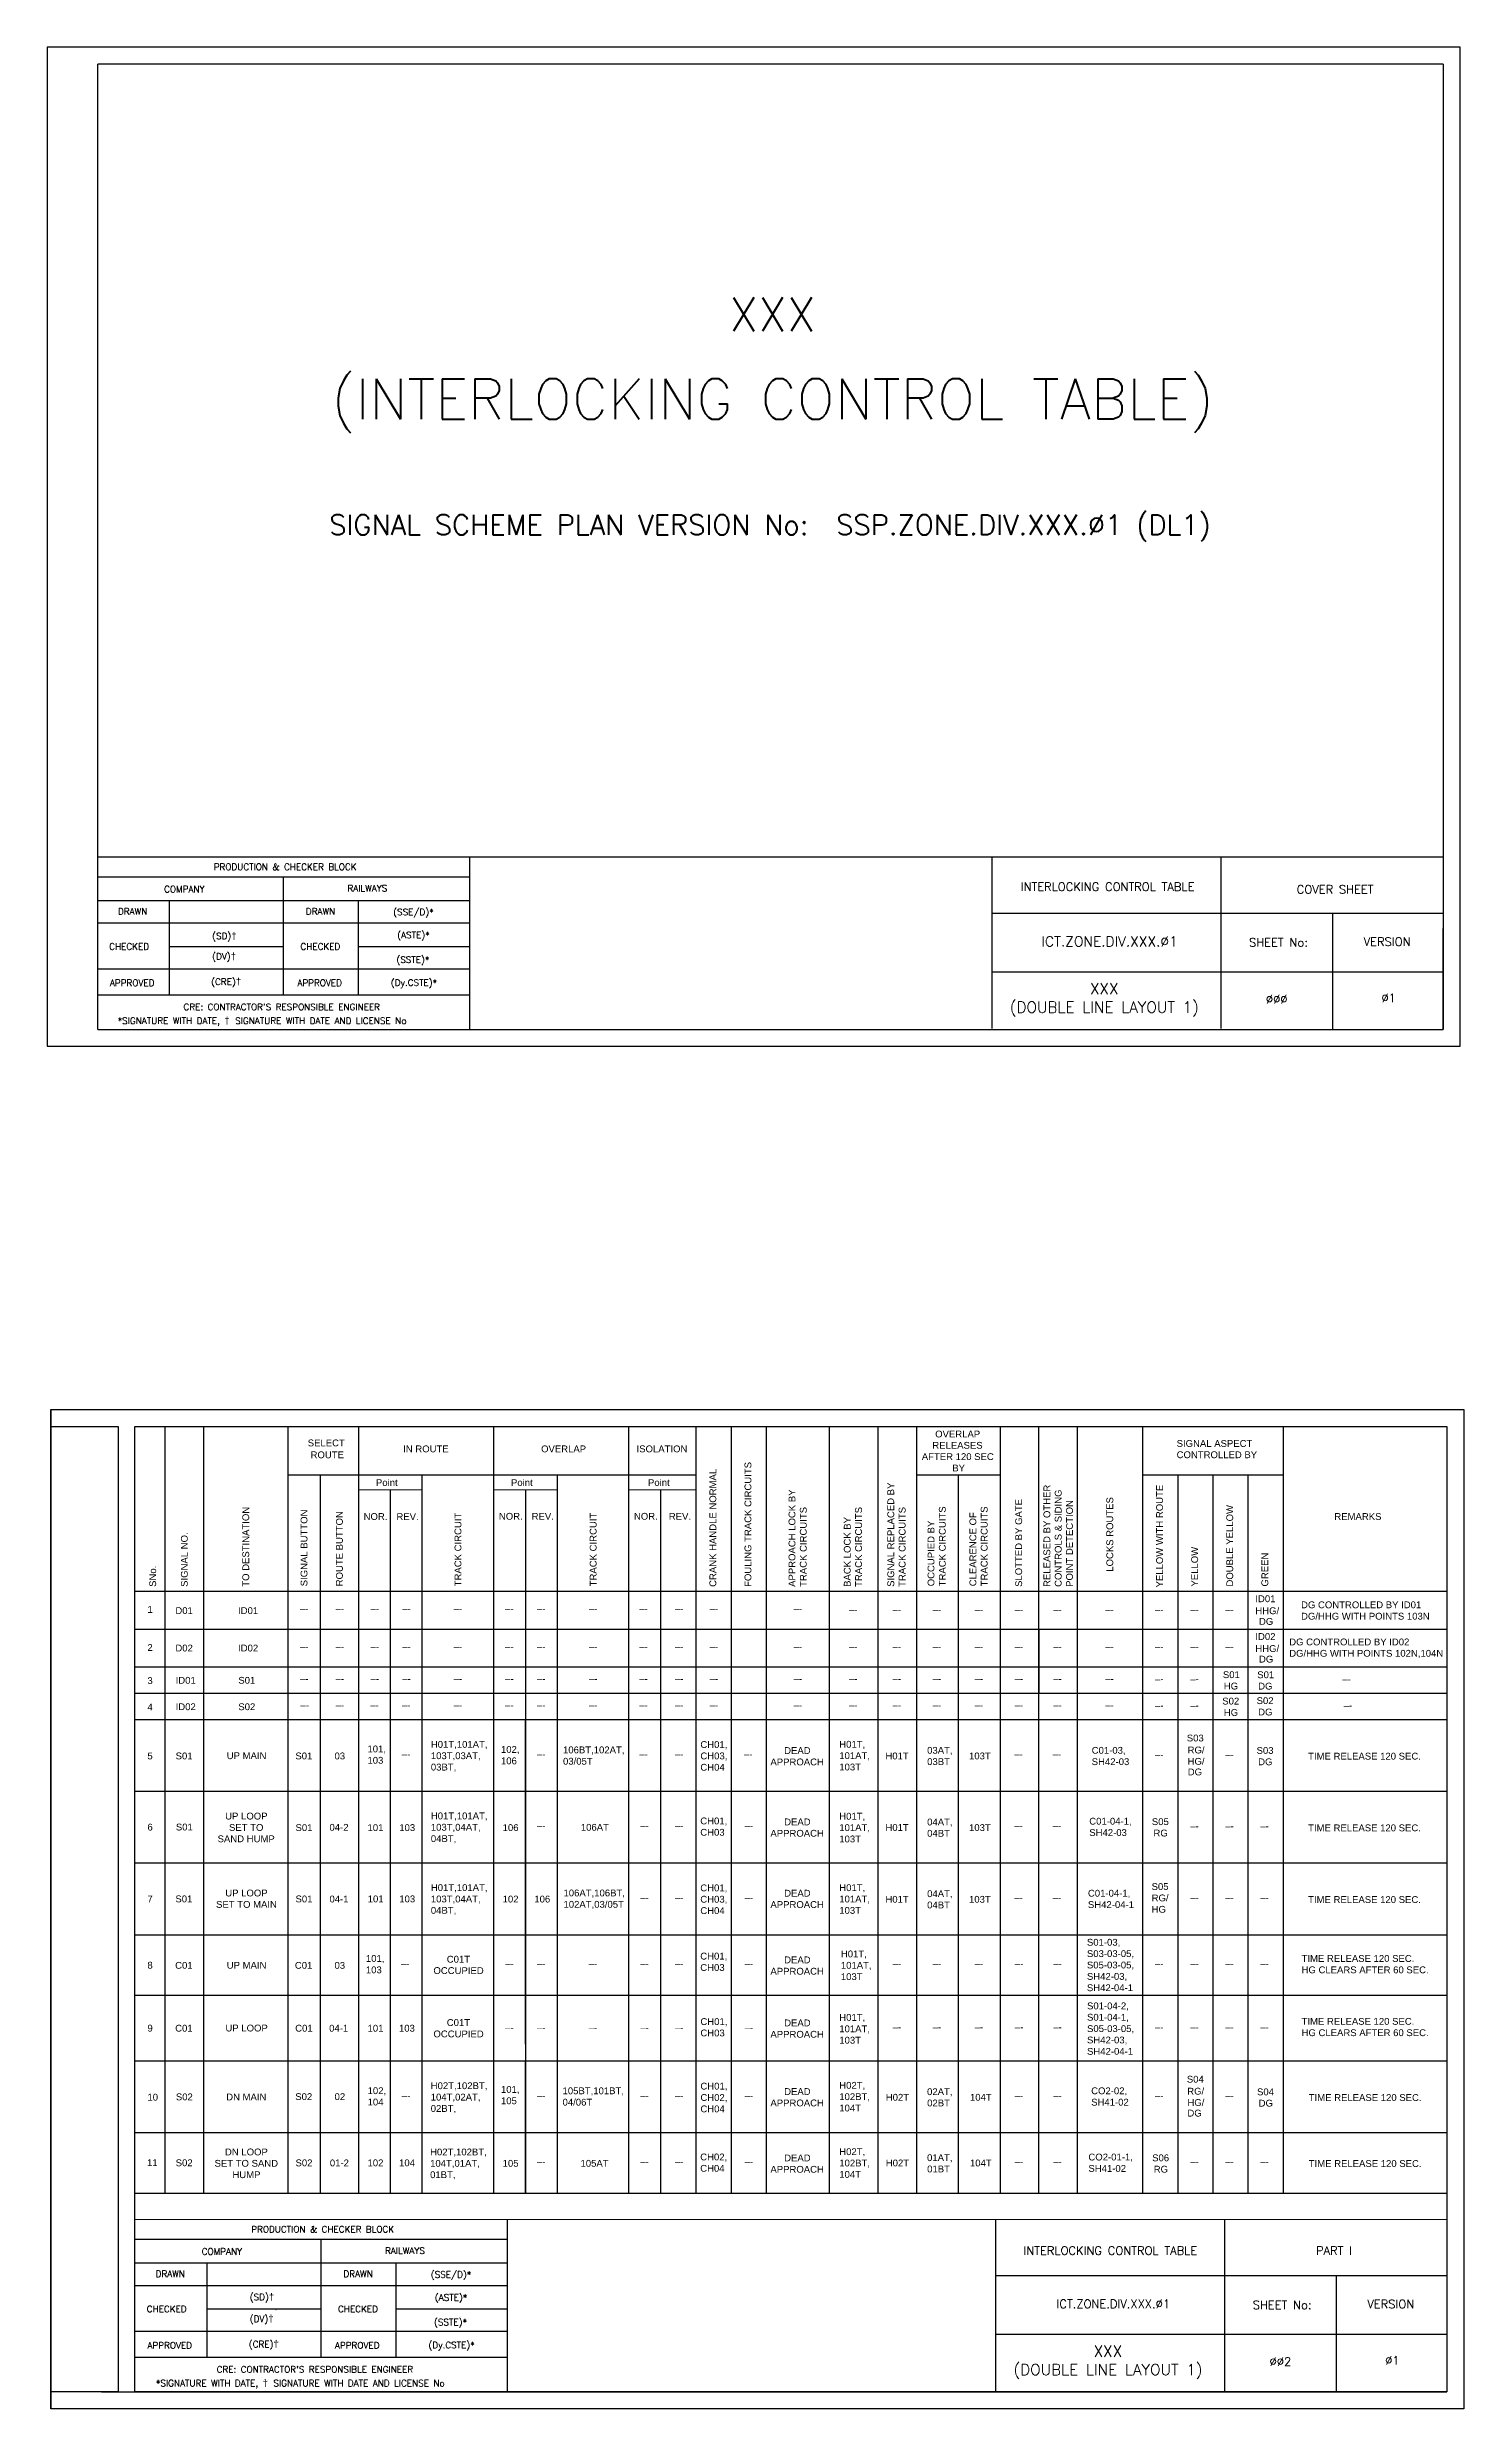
# Model space of a CAD drawing. Header units: inches. Extents: x -19 to 1644, y 43 to 745.
# Drawn here: x 321 to 742, y 43 to 745 of the extents above; entities that cross this region are included whole.
import ezdxf
from ezdxf.enums import TextEntityAlignment as Align

# ---------------------------------------------------------------- set-up
doc = ezdxf.new("R2010")
doc.units = ezdxf.units.IN
doc.header["$MEASUREMENT"] = 0
doc.layers.add('PDF_Geometry', color=7, linetype='Continuous')
doc.layers.add('PDF_Text', color=7, linetype='Continuous')
doc.styles.add('PDF Arial', font='arial.ttf')
doc.styles.add('ROMANS', font='romans.shx', dxfattribs={"height": 2})

# ---------------------------------------------------------------- blocks, each defined once
blk = doc.blocks.new('A$C1B685902')
at = {"color": 7}
blk.add_line((0, 297), (0, 0), dxfattribs=at)
for points in [[(0, 297), (420, 297), (420, 0), (0, 0)], [(25, 292), (415, 292), (415, 5), (25, 5)]]:
    blk.add_lwpolyline(points, close=True, dxfattribs=at)
blk.add_lwpolyline([(0, 292), (20, 292), (20, 5), (0, 5)], dxfattribs=at)

msp = doc.modelspace()

# ---------------------------------------------------------------- linework, layer by layer
at = {"lineweight": -2}
for p, q in [((741.31, 744.86), (321.31, 744.86)), ((321.31, 744.86), (321.31, 447.86)), ((741.31, 447.86), (741.31, 744.86)), ((336.31, 452.86), (336.31, 739.86)), ((736.31, 739.86), (736.31, 452.86)), ((602.17, 453.15), (602.17, 504.21)), ((602.17, 487.48), (736.13, 487.48)), ((602.17, 470.03), (736.31, 470.03)), ((321.31, 447.86), (741.31, 447.86)), ((603.26, 47.85), (603.26, 99.19)), ((603.26, 82.47), (737.22, 82.47)), ((603.26, 65.02), (737.4, 65.02))]:
    msp.add_line(p, q, dxfattribs=at)
at = {"linetype": 'Continuous', "lineweight": -2}
for p, q in [((736.31, 739.86), (336.31, 739.86)), ((670.25, 453.15), (670.25, 504.21)), ((736.31, 452.86), (736.31, 482.86)), ((336.31, 452.86), (618.31, 452.86)), ((336.31, 452.86), (736.31, 452.86)), ((671.34, 47.85), (671.34, 99.18)), ((337.4, 47.85), (619.4, 47.85)), ((337.4, 47.85), (737.4, 47.85))]:
    msp.add_line(p, q, dxfattribs=at)
for p, q in [((336.31, 504.21), (736.31, 504.21)), ((446.85, 504.21), (446.85, 452.86)), ((369.49, 498.15), (336.24, 498.15)), ((446.85, 498.15), (369.49, 498.15)), ((391.45, 498.15), (391.45, 463.06)), ((369.49, 491.11), (336.24, 491.11)), ((369.49, 484.44), (336.24, 484.44)), ((357.69, 463.06), (357.69, 491.11)), ((446.85, 491.1), (369.49, 491.11)), ((446.85, 484.44), (369.49, 484.44)), ((413.89, 463.05), (413.89, 491.11)), ((703.35, 487.48), (703.35, 452.86)), ((391.45, 477.46), (357.69, 477.47)), ((446.85, 477.46), (413.89, 477.46)), ((369.49, 470.8), (336.24, 470.8)), ((446.85, 470.79), (369.49, 470.8)), ((378.15, 477.32), (378.15, 477.32)), ((369.49, 463.06), (336.24, 463.06)), ((446.85, 463.05), (369.49, 463.06)), ((356.31, 334.84), (356.31, 106.88)), ((367.75, 334.84), (367.75, 106.88)), ((392.84, 334.84), (392.84, 106.88)), ((413.85, 334.84), (413.85, 106.88)), ((454, 334.84), (454, 106.88)), ((494.15, 334.84), (494.15, 106.88)), ((514.15, 334.84), (514.15, 106.88)), ((524.58, 334.84), (524.58, 106.88)), ((535.02, 334.84), (535.02, 106.88)), ((553.77, 334.84), (553.77, 106.88)), ((568.23, 334.84), (568.23, 106.88)), ((579.67, 334.84), (579.67, 106.88)), ((604.57, 334.84), (604.57, 106.88)), ((616.01, 334.84), (616.01, 106.88)), ((627.45, 334.84), (627.45, 106.88)), ((646.94, 334.77), (646.94, 106.88)), ((688.68, 334.77), (688.68, 106.88)), ((514.15, 320.33), (393.05, 320.33)), ((402.41, 320.4), (402.41, 106.88)), ((423.27, 316.05), (423.27, 106.88)), ((432.7, 320.33), (432.7, 106.88)), ((463.49, 315.98), (463.49, 106.88)), ((472.85, 320.4), (472.85, 106.88)), ((503.57, 315.98), (503.57, 106.88)), ((604.57, 320.33), (579.67, 320.33)), ((592.12, 320.4), (592.12, 106.88)), ((688.68, 320.33), (646.94, 320.33)), ((657.37, 320.26), (657.37, 106.88)), ((667.81, 320.26), (667.81, 106.88)), ((678.24, 320.26), (678.24, 106.88)), ((737.4, 285.76), (347.4, 285.76)), ((737.4, 274.54), (347.4, 274.54)), ((737.4, 263.32), (347.4, 263.32)), ((737.4, 255.46), (347.4, 255.46)), ((737.4, 247.61), (347.4, 247.61)), ((737.4, 226.3), (347.4, 226.3)), ((737.4, 204.99), (347.4, 204.99)), ((737.4, 183.68), (347.4, 183.68)), ((737.4, 165.73), (347.4, 165.73)), ((737.4, 146.14), (347.4, 146.14)), ((737.4, 124.83), (347.4, 124.83)), ((737.4, 106.88), (347.4, 106.88)), ((347.42, 99.11), (737.4, 99.19)), ((458.02, 99.19), (458.02, 47.85)), ((380.66, 93.14), (347.41, 93.14)), ((458.02, 93.13), (380.66, 93.14)), ((402.62, 93.14), (402.62, 58.04)), ((380.66, 86.1), (347.41, 86.1)), ((368.85, 58.04), (368.85, 86.1)), ((458.02, 86.09), (380.66, 86.1)), ((425.06, 58.04), (425.06, 86.09)), ((380.66, 79.43), (347.41, 79.43)), ((458.02, 79.42), (380.66, 79.43)), ((704.45, 82.47), (704.45, 47.85)), ((402.62, 72.45), (368.85, 72.45)), ((389.32, 72.3), (389.31, 72.3)), ((458.02, 72.45), (425.06, 72.45)), ((380.66, 65.78), (347.41, 65.79)), ((458.02, 65.78), (380.66, 65.78)), ((380.66, 58.04), (347.41, 58.04)), ((458.02, 58.04), (380.66, 58.04))]:
    msp.add_line(p, q)
at = {"layer": 'PDF_Geometry', "lineweight": 15}
for points in [[(367.75, 106.88), (367.75, 334.91)], [(392.84, 106.88), (392.84, 334.91)], [(604.57, 320.4), (604.57, 334.84)], [(616.01, 320.4), (616.01, 334.84)], [(627.45, 320.4), (627.45, 334.84)], [(646.94, 320.33), (646.94, 334.77)], [(393.05, 320.33), (413.92, 320.33)], [(413.92, 320.33), (514.22, 320.33)], [(413.92, 315.98), (432.77, 315.98)], [(423.27, 285.83), (423.27, 316.05)], [(454.07, 315.98), (472.92, 315.98)], [(494.22, 315.98), (514.22, 315.98)], [(579.74, 320.33), (604.64, 320.33)], [(604.57, 316.05), (604.57, 320.4)], [(604.57, 285.83), (604.57, 316.05)], [(616.01, 316.05), (616.01, 320.4)], [(616.01, 285.83), (616.01, 316.05)], [(627.45, 316.05), (627.45, 320.4)], [(627.45, 285.83), (627.45, 316.05)], [(646.94, 315.98), (646.94, 320.33)], [(646.94, 285.76), (646.94, 315.98)], [(657.37, 315.98), (657.37, 320.33)], [(657.37, 285.76), (657.37, 315.98)], [(667.81, 315.98), (667.81, 320.33)], [(667.81, 285.76), (667.81, 315.98)], [(678.24, 315.98), (678.24, 320.33)], [(678.24, 285.76), (678.24, 315.98)], [(514.15, 106.88), (514.15, 285.76)], [(524.58, 106.88), (524.58, 285.76)], [(604.57, 274.61), (604.57, 285.69)], [(616.01, 274.61), (616.01, 285.69)], [(627.45, 274.61), (627.45, 285.69)], [(646.94, 274.54), (646.94, 285.62)], [(604.71, 263.39), (604.71, 274.47)], [(616.15, 263.39), (616.15, 274.47)], [(627.45, 263.39), (627.45, 274.47)], [(646.94, 263.32), (646.94, 274.4)], [(604.71, 255.54), (604.71, 263.25)], [(616.15, 255.54), (616.15, 263.25)], [(627.45, 255.54), (627.45, 263.25)], [(646.94, 255.46), (646.94, 263.18)], [(604.57, 247.68), (604.57, 255.39)], [(616.01, 247.68), (616.01, 255.39)], [(627.45, 247.68), (627.45, 255.39)], [(646.94, 247.61), (646.94, 255.32)], [(402.41, 226.37), (402.41, 247.54)], [(413.85, 226.37), (413.85, 247.54)], [(423.27, 226.37), (423.27, 247.54)], [(432.7, 226.37), (432.7, 247.54)], [(454, 226.37), (454, 247.54)], [(463.42, 226.37), (463.42, 247.54)], [(472.85, 226.37), (472.85, 247.54)], [(494.15, 226.37), (494.15, 247.54)], [(503.57, 226.37), (503.57, 247.54)], [(535.02, 226.37), (535.02, 247.54)], [(553.77, 226.37), (553.77, 247.54)], [(568.23, 226.37), (568.23, 247.54)], [(579.67, 226.37), (579.67, 247.54)], [(592.12, 226.37), (592.12, 247.54)], [(604.57, 226.37), (604.57, 247.54)], [(616.01, 226.37), (616.01, 247.54)], [(627.45, 226.37), (627.45, 247.54)], [(646.94, 226.3), (646.94, 247.47)], [(423.27, 205.06), (423.27, 226.23)], [(432.7, 205.06), (432.7, 226.23)], [(454, 205.06), (454, 226.23)], [(463.42, 205.06), (463.42, 226.23)], [(472.85, 205.06), (472.85, 226.23)], [(494.15, 205.06), (494.15, 226.23)], [(503.57, 205.06), (503.57, 226.23)], [(535.02, 205.06), (535.02, 226.23)], [(553.77, 205.06), (553.77, 226.23)], [(568.23, 205.06), (568.23, 226.23)], [(579.67, 205.06), (579.67, 226.23)], [(592.12, 205.06), (592.12, 226.23)], [(604.57, 205.06), (604.57, 226.23)], [(616.01, 205.06), (616.01, 226.23)], [(627.45, 205.06), (627.45, 226.23)], [(646.94, 204.99), (646.94, 226.16)], [(423.27, 183.75), (423.27, 204.92)], [(432.7, 183.75), (432.7, 204.92)], [(454, 183.75), (454, 204.92)], [(463.42, 183.75), (463.42, 204.92)], [(472.85, 183.75), (472.85, 204.92)], [(494.15, 183.75), (494.15, 204.92)], [(503.57, 183.75), (503.57, 204.92)], [(535.02, 183.75), (535.02, 204.92)], [(553.77, 183.75), (553.77, 204.92)], [(568.23, 183.75), (568.23, 204.92)], [(579.67, 183.75), (579.67, 204.92)], [(592.12, 183.75), (592.12, 204.92)], [(604.57, 183.75), (604.57, 204.92)], [(616.01, 183.75), (616.01, 204.92)], [(627.45, 183.75), (627.45, 204.92)], [(646.94, 183.68), (646.94, 204.85)], [(678.24, 183.68), (678.24, 204.85)], [(423.27, 165.81), (423.27, 183.61)], [(432.7, 165.81), (432.7, 183.61)], [(454, 165.81), (454, 183.61)], [(463.42, 165.81), (463.42, 183.61)], [(472.85, 165.81), (472.85, 183.61)], [(494.15, 165.81), (494.15, 183.61)], [(503.57, 165.81), (503.57, 183.61)], [(535.02, 165.81), (535.02, 183.61)], [(553.77, 165.81), (553.77, 183.61)], [(579.67, 165.81), (579.67, 183.61)], [(592.12, 165.81), (592.12, 183.61)], [(604.57, 165.81), (604.57, 183.61)], [(616.01, 165.81), (616.01, 183.61)], [(627.45, 165.81), (627.45, 183.61)], [(646.94, 165.73), (646.94, 183.54)], [(423.27, 151.22), (423.27, 165.66)], [(432.7, 151.22), (432.7, 165.66)], [(454, 151.22), (454, 165.66)], [(463.42, 151.22), (463.42, 165.66)], [(472.85, 151.22), (472.85, 165.66)], [(494.15, 151.22), (494.15, 165.66)], [(503.57, 151.22), (503.57, 165.66)], [(535.02, 151.22), (535.02, 165.66)], [(553.77, 151.22), (553.77, 165.66)], [(568.23, 151.22), (568.23, 165.66)], [(579.67, 151.22), (579.67, 165.66)], [(592.12, 151.22), (592.12, 165.66)], [(604.57, 151.22), (604.57, 165.66)], [(616.01, 151.22), (616.01, 165.66)], [(627.45, 151.22), (627.45, 165.66)], [(646.94, 151.15), (646.94, 165.59)], [(423.27, 124.9), (423.27, 146.06)], [(432.7, 124.9), (432.7, 146.06)], [(454, 124.9), (454, 146.06)], [(463.42, 124.9), (463.42, 146.06)], [(472.85, 124.9), (472.85, 146.06)], [(494.15, 124.9), (494.15, 146.06)], [(503.57, 124.9), (503.57, 146.06)], [(535.02, 124.9), (535.02, 146.06)], [(553.77, 124.9), (553.77, 146.06)], [(568.23, 124.9), (568.23, 146.06)], [(579.67, 124.9), (579.67, 146.06)], [(592.12, 124.9), (592.12, 146.06)], [(604.57, 124.9), (604.57, 146.06)], [(616.01, 124.9), (616.01, 146.06)], [(627.45, 124.9), (627.45, 146.06)], [(646.94, 124.83), (646.94, 145.99)], [(423.27, 106.95), (423.27, 124.76)], [(432.7, 106.95), (432.7, 124.76)], [(454, 106.95), (454, 124.76)], [(463.42, 106.95), (463.42, 124.76)], [(472.85, 106.95), (472.85, 124.76)], [(494.15, 106.95), (494.15, 124.76)], [(503.57, 106.95), (503.57, 124.76)], [(535.02, 106.95), (535.02, 124.76)], [(553.77, 106.95), (553.77, 124.76)], [(568.23, 106.95), (568.23, 124.76)], [(579.67, 106.95), (579.67, 124.76)], [(592.12, 106.95), (592.12, 124.76)], [(604.57, 106.95), (604.57, 124.76)], [(616.01, 106.95), (616.01, 124.76)], [(627.45, 106.95), (627.45, 124.76)], [(646.94, 106.88), (646.94, 124.68)]]:
    msp.add_lwpolyline(points, dxfattribs=at)

# ---------------------------------------------------------------- block references
msp.add_blockref('A$C1B685902', (322.4, 42.85))

# ---------------------------------------------------------------- texts
at = {"style": 'ROMANS'}
for s, height, p in [('XXX', 10, (536.91, 665.43)), ('(INTERLOCKING CONTROL TABLE)', 12, (536.91, 640.27)), ('SIGNAL SCHEME PLAN VERSION No:  SSP.ZONE.DIV.XXX.Ø1 (DL1)', 6, (536.14, 602.88)), ('PRODUCTION & CHECKER BLOCK', 1.92, (392.03, 501.21)), ('COMPANY', 1.92, (362.06, 494.59)), ('RAILWAYS', 1.92, (416.48, 494.85)), ('DRAWN', 1.92, (346.71, 487.97)), ('DRAWN', 1.92, (402.56, 487.97)), ('(SSE/D)*', 1.92, (430.18, 487.77)), ('CHECKED', 1.92, (345.66, 477.52)), ('CHECKED', 1.92, (402.52, 477.52)), ('(ASTE)*', 1.92, (430.18, 480.94)), ('(SSTE)*', 1.92, (430.01, 473.62)), ('APPROVED', 1.92, (346.56, 466.72)), ('APPROVED', 1.92, (402.3, 466.72)), ('(Dy.CSTE)*', 1.92, (430.34, 466.79)), ("CRE: CONTRACTOR'S RESPONSIBLE ENGINEER", 1.92, (391.03, 459.56)), ('PRODUCTION & CHECKER BLOCK', 1.92, (403.2, 96.2)), ('COMPANY', 1.92, (373.23, 89.58)), ('RAILWAYS', 1.92, (427.65, 89.84)), ('DRAWN', 1.92, (357.88, 82.96)), ('DRAWN', 1.92, (413.73, 82.96)), ('(SSE/D)*', 1.92, (441.35, 82.75)), ('(ASTE)*', 1.92, (441.35, 75.93)), ('CHECKED', 1.92, (356.83, 72.5)), ('CHECKED', 1.92, (413.69, 72.5)), ('(SSTE)*', 1.92, (441.18, 68.6)), ('APPROVED', 1.92, (357.73, 61.7)), ('APPROVED', 1.92, (413.46, 61.7)), ('(Dy.CSTE)*', 1.92, (441.51, 61.78)), ("CRE: CONTRACTOR'S RESPONSIBLE ENGINEER", 1.92, (400.88, 54.55))]:
    msp.add_text(s, height=height, dxfattribs=at).set_placement(p, align=Align.MIDDLE_CENTER)
at = {"lineweight": -2, "style": 'ROMANS'}
for s, height, p in [('INTERLOCKING CONTROL TABLE', 2.5, (636.51, 495.29)), ('COVER SHEET', 2.5, (704.16, 494.51)), ('ICT.ZONE.DIV.XXX.Ø1', 3, (637.13, 479.05)), ('SHEET No:', 2.5, (687.31, 478.74)), ('VERSION', 2.5, (719.61, 478.97)), ('Ø1', 2.5, (720.07, 462.26)), ('ØØØ ', 2.5, (687.65, 461.88)), ('INTERLOCKING CONTROL TABLE', 2.5, (637.33, 89.87)), ('PART I', 2.5, (703.83, 89.87)), ('ICT.ZONE.DIV.XXX.Ø1', 2.5, (638.22, 74.03)), ('SHEET No:', 2.5, (688.4, 73.73)), ('VERSION', 2.5, (720.7, 73.96)), ('ØØ2 ', 2.5, (688.74, 56.87)), ('Ø1', 2.5, (721.17, 57.24))]:
    msp.add_text(s, height=height, dxfattribs=at).set_placement(p, align=Align.MIDDLE_CENTER)
at = {"char_height": 1.92, "attachment_point": 1, "style": 'ROMANS'}
for s, width, insert in [('(SD){\\fArial|b0|i0|c0|p34;\\H1.08333x;†}', 8.1172, (370.34, 481.77)), ('(DV){\\fArial|b0|i0|c0|p34;\\H1.08333x;†}', 8.1172, (370.34, 475.72)), ('(CRE){\\fArial|b0|i0|c0|p34;\\H1.08333x;†}', 8.1172, (370.05, 468.18)), ('\\pi-5.76,l9.6,t9.6;*SIGNATURE WITH DATE, {\\fArial|b0|i0|c0|p34;\\H1.08333x;†  }SIGNATURE WITH DATE AND LICENSE No', 115.6915, (338.43, 456.58)), ('(SD){\\fArial|b0|i0|c0|p34;\\H1.08333x;†}', 8.1172, (381.51, 77.17)), ('(DV){\\fArial|b0|i0|c0|p34;\\H1.08333x;†}', 8.1172, (381.51, 70.7)), ('(CRE){\\fArial|b0|i0|c0|p34;\\H1.08333x;†}', 8.1172, (381.22, 63.17)), ('\\pi-5.76,l9.6,t9.6;*SIGNATURE WITH DATE, {\\fArial|b0|i0|c0|p34;\\H1.08333x;†  }SIGNATURE WITH DATE AND LICENSE No', 104.6362, (349.8, 51.56))]:
    msp.add_mtext_dynamic_manual_height_columns(s, width=width, gutter_width=12.5, heights=[0], dxfattribs=dict(at, insert=insert))
at = {"char_height": 3.3, "width": 68.7221, "attachment_point": 2, "style": 'ROMANS'}
for insert in [(635.54, 466.64), (636.63, 61.63)]:
    msp.add_mtext('XXX\\P(DOUBLE LINE LAYOUT 1)', dxfattribs=dict(at, insert=insert))
at = {"layer": 'PDF_Text', "attachment_point": 7, "style": 'PDF Arial'}
for s, insert, char_height in [('SELECT', (398.75, 328.92), 2.027), ('RELEASES', (584.42, 328.21), 2.027), ('OVERLAP', (585.27, 331.57), 2.027), ('SIGNAL ASPECT', (657.05, 328.76), 2.0273), ('ROUTE', (399.6, 325.38), 2.027), ('IN ROUTE', (427.12, 327.15), 2.027), ('OVERLAP', (468.12, 327.15), 2.027), ('ISOLATION', (496.5, 327.15), 2.027), ('AFTER 120 SEC', (581.29, 324.84), 2.0273), ('BY', (590.36, 321.48), 2.027), ('CONTROLLED BY', (657.05, 325.4), 2.0273), ('Point', (419.03, 317.12), 2.027), ('Point', (459.17, 317.12), 2.027), ('Point', (499.9, 317.12), 2.027), ('NOR.', (415.36, 307.04), 2.027), ('REV.', (425.12, 307.04), 2.027), ('NOR.', (455.58, 307.11), 2.027), ('REV.', (465.31, 307.11), 2.027), ('NOR.', (495.72, 307.11), 2.027), ('REV.', (506.09, 307.11), 2.027), ('REMARKS', (703.93, 307.04), 2.027), ('1', (351.1, 279.44), 2.03), ('D01', (359.41, 279.07), 2.027), ('ID01', (378.04, 279.07), 2.027), ('HHG/', (680.45, 279.02), 2.027), ('ID01', (680.45, 282.59), 2.027), ('DG CONTROLLED BY ID01\\PDG/HHG WITH POINTS 103N', (694.04, 277.41), 2.0273), ('–-', (396.42, 279.61), 2.027), ('–-', (407.01, 279.61), 2.027), ('–-', (417.42, 279.61), 2.027), ('–-', (426.85, 279.61), 2.027), ('–-', (442.13, 279.61), 2.027), ('–-', (457.44, 279.61), 2.027), ('–-', (466.86, 279.61), 2.027), ('–-', (482.35, 279.61), 2.027), ('–-', (497.35, 279.61), 2.027), ('–-', (507.93, 279.61), 2.027), ('–-', (518.26, 279.61), 2.027), ('–-', (543.22, 279.61), 2.027), ('–-', (559.64, 279.39), 2.027), ('–-', (572.59, 279.39), 2.027), ('–-', (584.53, 279.39), 2.027), ('–-', (596.98, 279.39), 2.027), ('–-', (608.92, 279.39), 2.027), ('–-', (620.37, 279.39), 2.027), ('–-', (635.83, 279.39), 2.027), ('–-', (650.65, 279.32), 2.027), ('–-', (661.09, 279.32), 2.027), ('–-', (671.52, 279.32), 2.027), ('DG', (681.53, 275.86), 2.027), ('2', (351.1, 268.14), 2.03), ('D02', (359.41, 267.94), 2.027), ('ID02', (378.04, 267.94), 2.027), ('–-', (396.42, 268.39), 2.027), ('–-', (407.01, 268.39), 2.027), ('–-', (417.42, 268.39), 2.027), ('–-', (426.85, 268.39), 2.027), ('–-', (442.13, 268.39), 2.027), ('–-', (457.44, 268.39), 2.027), ('–-', (466.86, 268.39), 2.027), ('–-', (482.35, 268.39), 2.027), ('–-', (497.35, 268.39), 2.027), ('–-', (507.93, 268.39), 2.027), ('–-', (518.26, 268.39), 2.027), ('–-', (543.22, 268.39), 2.027), ('–-', (559.64, 268.39), 2.027), ('–-', (572.59, 268.39), 2.027), ('–-', (584.53, 268.39), 2.027), ('–-', (596.98, 268.39), 2.027), ('–-', (608.92, 268.39), 2.027), ('–-', (620.37, 268.39), 2.027), ('–-', (635.88, 268.39), 2.027), ('–-', (650.65, 268.32), 2.027), ('–-', (661.09, 268.32), 2.027), ('–-', (671.52, 268.32), 2.027), ('HHG/', (680.45, 267.8), 2.027), ('ID02', (680.45, 271.37), 2.027), ('DG CONTROLLED BY ID02\\PDG/HHG WITH POINTS 102N,104N', (690.51, 266.03), 2.0273), ('3', (351.1, 258.26), 2.03), ('ID01', (359.49, 258.35), 2.027), ('S01', (378.12, 258.35), 2.027), ('–-', (396.42, 258.85), 2.027), ('–-', (407.01, 258.85), 2.027), ('–-', (417.42, 258.85), 2.027), ('–-', (426.85, 258.85), 2.027), ('–-', (442.13, 258.85), 2.027), ('–-', (457.44, 258.85), 2.027), ('–-', (466.86, 258.85), 2.027), ('–-', (482.35, 258.85), 2.027), ('–-', (497.35, 258.85), 2.027), ('–-', (507.93, 258.85), 2.027), ('–-', (518.26, 258.85), 2.027), ('–-', (543.22, 258.85), 2.027), ('–-', (559.64, 258.85), 2.027), ('–-', (572.59, 258.85), 2.027), ('–-', (584.53, 258.85), 2.027), ('–-', (596.98, 258.85), 2.027), ('–-', (608.92, 258.85), 2.027), ('–-', (620.37, 258.85), 2.027), ('–-', (635.88, 258.85), 2.027), ('DG', (681.53, 264.65), 2.027), ('–-', (650.65, 258.78), 2.027), ('–-', (661.09, 258.78), 2.027), ('–-', (706.32, 258.73), 2.027), ('4', (351.1, 250.43), 2.03), ('ID02', (359.49, 250.49), 2.027), ('S02', (378.12, 250.49), 2.027), ('–-', (396.6, 251), 2.027), ('–-', (407.06, 251), 2.027), ('–-', (417.38, 251), 2.027), ('–-', (426.8, 251), 2.027), ('–-', (442.13, 251), 2.027), ('–-', (457.44, 251), 2.027), ('–-', (466.86, 251), 2.027), ('–-', (482.35, 251), 2.027), ('–-', (497.35, 251), 2.027), ('–-', (507.93, 251), 2.027), ('–-', (518.26, 251), 2.027), ('–-', (543.22, 251), 2.027), ('–-', (559.64, 251), 2.027), ('–-', (572.59, 251), 2.027), ('–-', (584.53, 251), 2.027), ('–-', (596.98, 251), 2.027), ('–-', (608.92, 251), 2.027), ('–-', (620.37, 251), 2.027), ('–-', (635.88, 251), 2.027), ('–-', (650.65, 250.93), 2.027), ('–-', (661.09, 250.93), 2.027), ('–-', (706.68, 250.93), 2.027), ('101,\\P103', (416.5, 234.57), 2.027), ('H01T,101AT,\\P103T,03AT,\\P03BT,', (435.35, 232.2), 2.0273), ('102,\\P106', (456.19, 234.41), 2.027), ('106BT,102AT,\\P03/05T', (474.64, 234.29), 2.0273), ('CH01,\\PCH03,\\PCH04', (515.47, 232.5), 2.027), ('H01T,\\P101AT,\\P103T', (556.76, 232.58), 2.027), ('03AT,', (582.88, 237.19), 2.027), ('C01-03, \\PSH42-03', (631.8, 234.16), 2.027), ('S03', (660.08, 241.2), 2.027), ('RG/', (660.31, 237.63), 2.027), ('5', (351.1, 235.87), 2.03), ('S01', (359.48, 235.87), 2.027), ('UP MAIN', (374.68, 235.94), 2.027), ('S01', (395.07, 235.87), 2.027), ('03', (406.71, 235.87), 2.027), ('–-', (426.71, 236.42), 2.027), ('–-', (466.86, 236.42), 2.027), ('–-', (497.35, 236.42), 2.027), ('–-', (507.93, 236.42), 2.027), ('–-', (528.39, 236.42), 2.027), ('H01T', (570.48, 235.87), 2.027), ('03BT', (582.89, 234.19), 2.027), ('103T', (595.33, 235.87), 2.027), ('–-', (608.78, 236.42), 2.027), ('–-', (620.22, 236.42), 2.027), ('–-', (650.65, 236.34), 2.027), ('HG/', (660.31, 234.27), 2.027), ('DG', (660.35, 231.11), 2.027), ('–-', (671.52, 236.34), 2.027), ('TIME RELEASE 120 SEC.', (696.14, 235.8), 2.0273), ('H01T,101AT,\\P103T,04AT,\\P04BT,', (435.35, 210.94), 2.0273), ('CH01,\\PCH03', (515.44, 213.17), 2.027), ('H01T,\\P101AT,\\P103T', (556.76, 211.19), 2.027), ('04AT,', (582.88, 215.88), 2.027), ('C01-04-1, \\PSH42-03', (631.08, 213.09), 2.027), ('6', (351.1, 214.71), 2.03), ('S01', (359.55, 214.73), 2.027), ('S01', (395.12, 214.56), 2.027), ('04-2', (405.21, 214.65), 2.027), ('101', (416.53, 214.56), 2.027), ('103', (425.96, 214.56), 2.027), ('106', (456.69, 214.56), 2.027), ('–-', (466.86, 215.11), 2.027), ('106AT', (479.94, 214.66), 2.027), ('–-', (497.59, 215.11), 2.027), ('–-', (507.93, 215.11), 2.027), ('–-', (528.62, 215.11), 2.027), ('H01T', (570.48, 214.6), 2.027), ('04BT', (582.89, 212.88), 2.027), ('103T', (595.33, 214.56), 2.027), ('–-', (608.78, 215.11), 2.027), ('–-', (620.22, 215.11), 2.027), ('–-', (661.09, 215.04), 2.027), ('–-', (671.52, 215.04), 2.027), ('–-', (681.95, 215.04), 2.027), ('TIME RELEASE 120 SEC.', (696.14, 214.49), 2.0273), ('H01T,101AT,\\P103T,04AT,\\P04BT,', (435.35, 189.62), 2.0273), ('106AT,106BT,\\P102AT,03/05T', (474.78, 191.41), 2.0273), ('CH01,\\PCH03,\\PCH04', (515.45, 189.89), 2.027), ('H01T,\\P101AT,\\P103T', (556.76, 189.95), 2.027), ('04AT,', (582.88, 194.57), 2.027), ('C01-04-1, \\PSH42-04-1', (630.68, 191.68), 2.027), ('S05\\PRG/\\PHG', (649.61, 190.28), 2.027), ('7', (351.1, 193.39), 2.03), ('S01', (359.42, 193.38), 2.027), ('S01', (395.12, 193.36), 2.027), ('04-1', (405.21, 193.33), 2.027), ('101', (416.58, 193.37), 2.027), ('103', (425.96, 193.37), 2.027), ('102', (456.69, 193.32), 2.027), ('106', (466.11, 193.32), 2.027), ('–-', (497.59, 193.8), 2.027), ('–-', (507.93, 193.8), 2.027), ('–-', (528.62, 193.8), 2.027), ('H01T', (570.48, 193.25), 2.027), ('04BT', (582.89, 191.57), 2.027), ('103T', (595.33, 193.25), 2.027), ('–-', (608.78, 193.8), 2.027), ('–-', (620.22, 193.8), 2.027), ('–-', (661.09, 193.73), 2.027), ('–-', (671.52, 193.73), 2.027), ('–-', (681.95, 193.73), 2.027), ('TIME RELEASE 120 SEC.', (696.14, 193.18), 2.0273), ('8', (351.1, 173.66), 2.03), ('C01', (359.34, 173.62), 2.027), ('UP MAIN', (374.68, 173.65), 2.027), ('C01', (394.93, 173.62), 2.027), ('03', (406.71, 173.62), 2.027), ('101,\\P103', (416.04, 172.28), 2.027), ('CH01,\\PCH03', (515.44, 172.98), 2.027), ('H01T,\\P101AT,\\P103T', (557.24, 170.26), 2.027), ('TIME RELEASE 120 SEC.\\PHG CLEARS AFTER 60 SEC.', (694.19, 172.28), 2.0273), ('–-', (426.48, 174.17), 2.027), ('–-', (457.48, 174.17), 2.027), ('–-', (466.91, 174.17), 2.027), ('–-', (482.28, 174.17), 2.027), ('–-', (497.63, 174.17), 2.027), ('–-', (507.93, 174.17), 2.027), ('–-', (528.67, 174.17), 2.027), ('–-', (572.6, 174.17), 2.027), ('–-', (584.55, 174.17), 2.027), ('–-', (596.99, 174.17), 2.027), ('–-', (608.94, 174.17), 2.027), ('–-', (620.38, 174.17), 2.027), ('–-', (650.65, 174.1), 2.027), ('–-', (661.09, 174.1), 2.027), ('–-', (671.52, 174.1), 2.027), ('–-', (681.95, 174.1), 2.027), ('S01-04-2,\\PS01-04-1,\\PS05-03-05,\\PSH42-03,\\PSH42-04-1', (630.41, 148.05), 2.027), ('9', (351.1, 154.94), 2.03), ('C01', (359.34, 154.93), 2.027), ('UP LOOP', (374.29, 154.98), 2.027), ('C01', (395.02, 154.93), 2.027), ('04-1', (405.12, 154.93), 2.027), ('101', (416.53, 154.93), 2.027), ('103', (425.87, 154.93), 2.027), ('–-', (457.44, 155.14), 2.027), ('–-', (466.86, 155.14), 2.027), ('–-', (482.24, 155.14), 2.027), ('–-', (497.59, 155.14), 2.027), ('–-', (507.93, 155.14), 2.027), ('CH01,\\PCH03', (515.48, 153.52), 2.027), ('–-', (528.62, 155.14), 2.027), ('H01T,\\P101AT,\\P103T', (556.76, 151.37), 2.027), ('–-', (572.6, 155.29), 2.027), ('–-', (584.55, 155.29), 2.027), ('–-', (596.99, 155.29), 2.027), ('–-', (608.94, 155.29), 2.027), ('–-', (620.38, 155.29), 2.027), ('–-', (650.65, 155.26), 2.027), ('–-', (661.09, 155.26), 2.027), ('–-', (671.52, 155.26), 2.027), ('–-', (681.95, 155.26), 2.027), ('TIME RELEASE 120 SEC.\\PHG CLEARS AFTER 60 SEC.', (694.19, 153.59), 2.0273), ('S04', (660.08, 139.77), 2.027), ('10', (351.1, 134.43), 2.027), ('S02', (359.55, 134.52), 2.027), ('DN MAIN', (374.51, 134.52), 2.027), ('S02', (395.05, 134.59), 2.027), ('02', (406.73, 134.59), 2.027), ('102,\\P104', (416.55, 132.98), 2.027), ('–-', (426.71, 134.94), 2.027), ('H02T,102BT,\\P104T,02AT,\\P02BT,', (435.31, 130.72), 2.0273), ('101,\\P105', (456.19, 133.35), 2.027), ('–-', (466.91, 134.94), 2.027), ('105BT,101BT,\\P04/06T', (474.5, 132.94), 2.0273), ('–-', (497.63, 134.94), 2.027), ('–-', (507.93, 134.94), 2.027), ('CH01,\\PCH02,\\PCH04', (515.48, 130.95), 2.027), ('–-', (528.67, 134.94), 2.027), ('H02T,\\P102BT,\\P104T', (556.76, 131.2), 2.027), ('H02T', (570.59, 134.4), 2.027), ('02AT,', (582.86, 135.71), 2.027), ('02BT', (582.89, 132.71), 2.027), ('104T', (595.61, 134.4), 2.027), ('–-', (608.92, 134.94), 2.027), ('–-', (620.36, 134.94), 2.027), ('CO2-02, \\PSH41-02', (631.64, 132.94), 2.027), ('–-', (650.65, 134.87), 2.027), ('RG/', (660.19, 136.21), 2.027), ('HG/', (660.26, 132.84), 2.027), ('–-', (671.52, 134.87), 2.027), ('S04', (680.95, 136.01), 2.027), ('DG', (681.43, 132.65), 2.027), ('TIME RELEASE 120 SEC.', (696.33, 134.32), 2.0273), ('DG', (660.26, 129.69), 2.027), ('H02T,102BT,\\P104T,01AT,\\P01BT,', (435.13, 111.03), 2.0273), ('H02T,\\P102BT,\\P104T', (556.76, 111.47), 2.027), ('11', (350.97, 115.01), 2.027), ('S02', (395.12, 114.91), 2.027), ('01-2', (405.33, 114.89), 2.027), ('102', (416.53, 114.91), 2.027), ('104', (425.91, 114.91), 2.027), ('105', (456.69, 114.77), 2.027), ('–-', (466.86, 115.31), 2.027), ('105AT', (479.84, 114.77), 2.027), ('–-', (497.59, 115.31), 2.027), ('–-', (507.93, 115.31), 2.027), ('CH02,\\PCH04', (515.42, 113.28), 2.027), ('–-', (528.62, 115.31), 2.027), ('H02T', (570.59, 114.87), 2.027), ('01AT,', (582.86, 116.09), 2.027), ('01BT', (582.89, 113.09), 2.027), ('104T', (595.61, 114.87), 2.027), ('–-', (608.92, 115.31), 2.027), ('–-', (620.36, 115.31), 2.027), ('CO2-01-1, \\PSH41-02', (630.82, 113.25), 2.027), ('–-', (661.09, 115.24), 2.027), ('–-', (671.52, 115.24), 2.027), ('–-', (681.95, 115.24), 2.027), ('TIME RELEASE 120 SEC.', (696.33, 114.7), 2.0273)]:
    msp.add_mtext(s, dxfattribs=dict(at, insert=insert, char_height=char_height))
at = {"layer": 'PDF_Text', "attachment_point": 7, "rotation": 90, "style": 'PDF Arial'}
for s, insert, char_height in [('FOULING TRACK CIRCUITS', (530.65, 287.17), 2.0273), ('CRANK HANDLE NORMAL', (520.22, 287.17), 2.0273), ('APPROACH LOCK BY', (543.74, 287.17), 2.0273), ('SIGNAL REPLACED BY', (573.12, 287.17), 2.0273), ('RELEASED BY OTHER', (619.51, 287.17), 2.0273), ('CONTROLS & SIDING', (622.88, 287.17), 2.0273), ('YELLOW WITH ROUTE', (653.01, 287), 2.0273), ('TO DESTINATION', (381.37, 287.22), 2.0273), ('SIGNAL BUTTON', (398.69, 287.34), 2.0273), ('ROUTE BUTTON', (409.21, 287.34), 2.0273), ('TRACK CIRCUIT', (444.45, 287.34), 2.0273), ('TRACK CIRCUIT', (484.64, 287.34), 2.0273), ('TRACK CIRCUITS', (547.1, 287.17), 2.0273), ('TRACK CIRCUITS', (563.53, 287.17), 2.0273), ('TRACK CIRCUITS', (576.49, 287.17), 2.0273), ('TRACK CIRCUITS', (588.43, 287.34), 2.0273), ('CLEARENCE OF', (597.52, 287.34), 2.0273), ('TRACK CIRCUITS', (600.88, 287.34), 2.0273), ('SLOTTED BY GATE', (611.14, 287.17), 2.0273), ('POINT DETECTION', (626.24, 287.17), 2.0273), ('LOCKS ROUTES', (638.22, 291.67), 2.0273), ('DOUBLE YELLOW', (673.88, 287.27), 2.0273), ('SIGNAL NO.', (363.11, 287.17), 2.027), ('BACK LOCK BY', (560.17, 287.17), 2.0273), ('OCCUPIED BY', (585.07, 287.34), 2.0273), ('YELLOW', (663.45, 287.27), 2.027), ('GREEN', (684.31, 287.27), 2.027), ('SNo.', (353.71, 287.17), 2.027)]:
    msp.add_mtext(s, dxfattribs=dict(at, insert=insert, char_height=char_height))
at = {"layer": 'PDF_Text', "attachment_point": 7, "style": 'PDF Arial'}
for s, insert, char_height, width in [('\\pi0.24048;S01\\P\\pi0.51429;HG', (670.56, 256.64), 2.0273, 4.873), ('\\pi0.06153;S01\\P\\pi0.3312;DG', (680.95, 256.62), 2.0273, 4.5151), ('\\pi0.05517;S02\\P\\pi0.51429;HG', (670.56, 248.79), 2.0273, 4.873), ('\\pi-0.12378;S02\\P\\pi0.3312;DG', (680.95, 248.92), 2.0273, 4.5151), ('\\pi4.20554;DEAD\\P\\pi0.12184;APPROACH', (536.17, 234.09), 2.0273, 15.9105), ('\\pi-0.13415;S03\\P\\pi0.3312;DG', (680.95, 234.12), 2.0273, 4.5151), ('\\pi4.91758;UP LOOP\\P\\pi6.05364;SET TO \\P\\pi2.6683;SAND HUMP', (369.29, 211.23), 2.0273, 22.0807), ('\\pi4.20554;DEAD\\P\\pi0.12184;APPROACH', (536.17, 212.88), 2.0273, 15.9105), ('\\pi0.25492;S05\\P\\pi0.72994;RG', (649.43, 212.95), 2.0273, 5.3085), ('\\pi2.97126;UP LOOP \\P\\pi0.22621;SET TO MAIN', (371.27, 191.74), 2.0273, 18.1881), ('\\pi4.20554;DEAD\\P\\pi0.12184;APPROACH', (536.17, 191.69), 2.0273, 15.9105), ('S01-03,\\PS03-03-05,\\PS05-03-05,\\PSH42-03, \\PSH42-04-1', (630.38, 166.96), 2.027, 14.2637), ('\\pi4.2418;C01T\\P\\pi0.27496;OCCUPIED', (435.84, 172.06), 2.0273, 15.2114), ('\\pi4.20554;DEAD\\P\\pi0.12184;APPROACH', (536.17, 171.87), 2.0273, 15.9105), ('\\pi4.2418;C01T\\P\\pi0.27496;OCCUPIED', (435.84, 153.23), 2.0273, 15.2114), ('\\pi4.20554;DEAD\\P\\pi0.12184;APPROACH', (536.17, 153.13), 2.0273, 15.9105), ('\\pi4.20554;DEAD\\P\\pi0.12184;APPROACH', (536.17, 132.72), 2.0273, 15.9105), ('\\pi4.83738;DN LOOP\\P\\pi1.73761;SET TO SAND \\P\\pi7.04586;HUMP', (369.31, 111.39), 2.0273, 22.0807), ('S02', (359.5, 114.92), 2.027, 10.6172), ('\\pi4.20554;DEAD\\P\\pi0.12184;APPROACH', (536.17, 112.99), 2.0273, 15.9105), ('\\pi0.1196;S06\\P\\pi0.58633;RG', (649.65, 113.02), 2.0273, 5.0213)]:
    msp.add_mtext(s, dxfattribs=dict(at, insert=insert, char_height=char_height, width=width))

doc.saveas('drawing.dxf')
